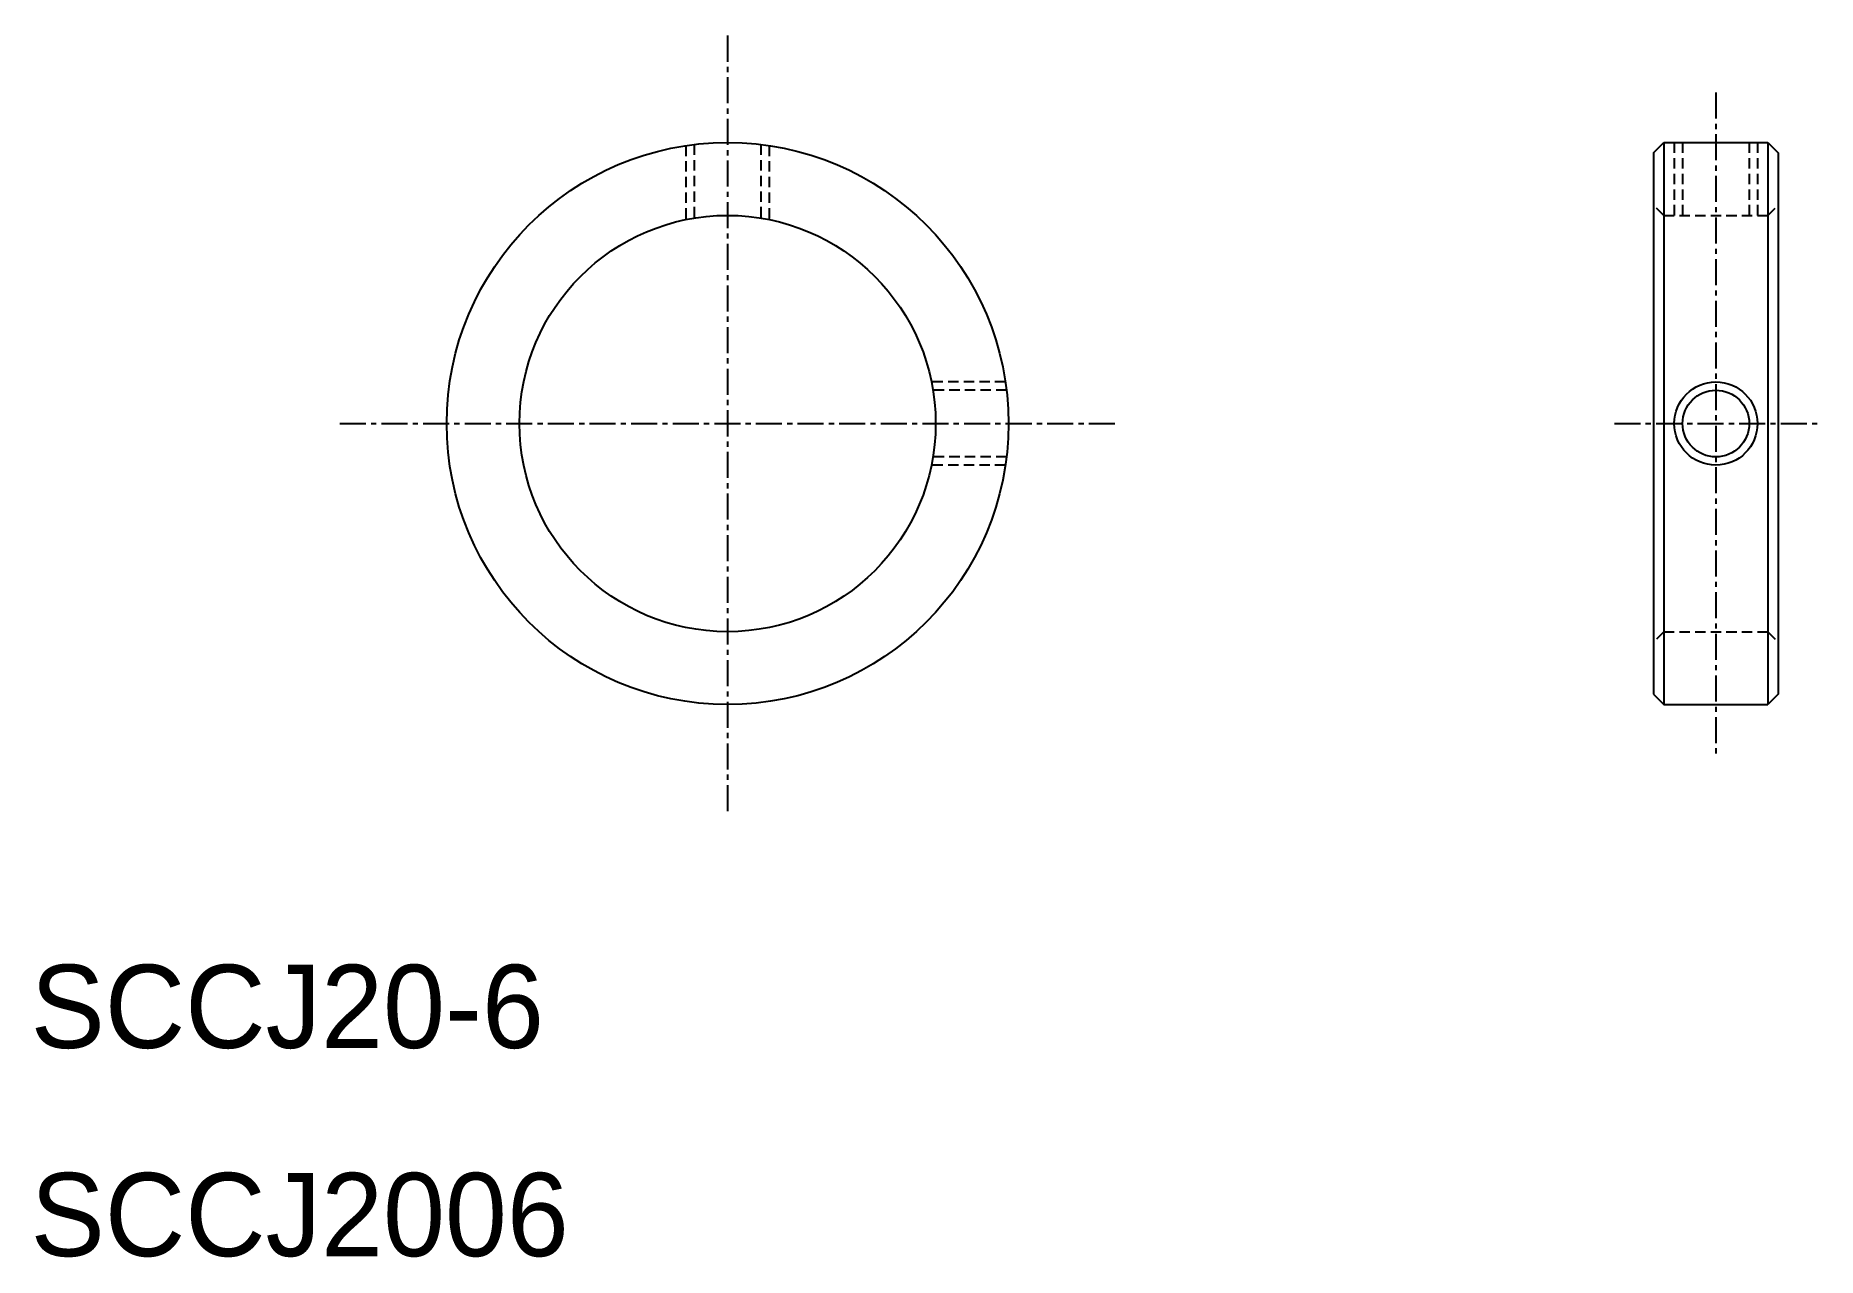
# Model space of a CAD drawing. Extents: x 10.2 to 95.9, y 9.9 to 68.6.
import ezdxf

# ---------------------------------------------------------------- set-up
doc = ezdxf.new("R2010")
doc.units = 0
doc.linetypes.add('CENTER', pattern=[2, 1.25, -0.25, 0.25, -0.25])
doc.linetypes.add('DASHED', pattern=[0.75, 0.5, -0.25])
doc.layers.get('0').update_dxf_attribs({"linetype": 'CONTINUOUS'})
doc.layers.add('CENTER', color=1, linetype='CENTER')

msp = doc.modelspace()

# ---------------------------------------------------------------- linework, layer by layer
at = {"color": 3, "linetype": 'DASHED'}
for p, q in [((41.9, 63.405), (41.9, 59.871)), ((45.1, 63.405), (45.1, 59.871)), ((89, 63.5), (89, 60)), ((89.4, 63.5), (89.4, 60)), ((92.6, 63.5), (92.6, 60)), ((93, 63.5), (93, 60)), ((41.5, 63.351), (41.5, 59.798)), ((45.5, 63.351), (45.5, 59.798)), ((88.5, 60), (88, 60.5)), ((88.5, 60), (93.5, 60)), ((93.5, 60), (94, 60.5)), ((56.851, 52), (53.298, 52)), ((56.905, 51.6), (53.371, 51.6)), ((56.851, 48), (53.298, 48)), ((56.905, 48.4), (53.371, 48.4)), ((88.5, 40), (88, 39.5)), ((88.5, 40), (93.5, 40)), ((93.5, 40), (94, 39.5))]:
    msp.add_line(p, q, dxfattribs=at)
at = {"color": 7, "linetype": 'CONTINUOUS'}
for p, q in [((88, 63), (88.5, 63.5)), ((88.5, 63.5), (93.5, 63.5)), ((88.5, 63.5), (88.5, 36.5)), ((93.5, 63.5), (93.5, 36.5)), ((93.5, 63.5), (94, 63)), ((88, 63), (88, 37)), ((94, 63), (94, 37)), ((88, 37), (88.5, 36.5)), ((94, 37), (93.5, 36.5)), ((88.5, 36.5), (93.5, 36.5))]:
    msp.add_line(p, q, dxfattribs=at)
for centre, radius in [((43.5, 50), 13.5), ((43.5, 50), 10), ((91, 50), 1.6)]:
    msp.add_circle(centre, radius, dxfattribs=at)
at = {"color": 3, "linetype": 'CONTINUOUS'}
msp.add_circle((91, 50), 2, dxfattribs=at)
at = {"layer": 'CENTER', "color": 1, "linetype": 'CENTER'}
for p, q in [((43.5, 68.635), (43.5, 31.365)), ((91, 65.898), (91, 34.102)), ((24.865, 50), (62.135, 50)), ((86.122, 50), (95.878, 50))]:
    msp.add_line(p, q, dxfattribs=at)

# ---------------------------------------------------------------- texts
at = {"color": 7, "linetype": 'CONTINUOUS'}
for s, p in [('SCCJ20-6', (10, 20)), ('SCCJ2006', (10, 10))]:
    msp.add_text(s, height=4, dxfattribs=at).set_placement(p)

doc.saveas('drawing.dxf')
